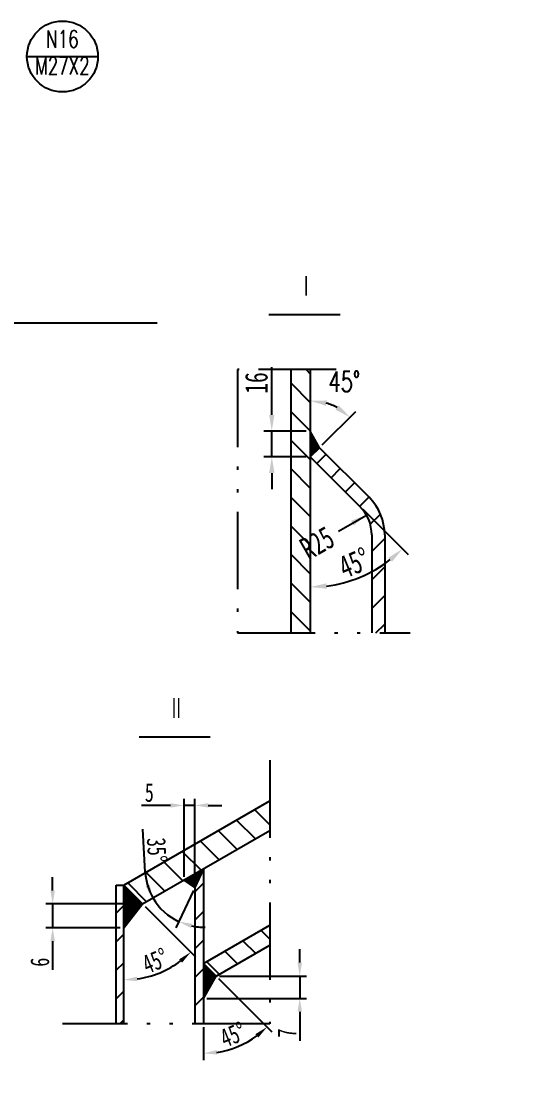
# Model space of a CAD drawing. Extents: x -96442 to 39066, y -106800 to -61725.
# Drawn here: x -92555 to -91617, y -67105 to -65151 of the extents above; entities that cross this region are included whole.
import ezdxf
from ezdxf.enums import TextEntityAlignment as Align

# ---------------------------------------------------------------- set-up
doc = ezdxf.new("R2010")
doc.units = 0
doc.header["$MEASUREMENT"] = 0
doc.linetypes.add('ACAD_ISO12W100', pattern=[22, 12, -3, 0.5, -3, 0.5, -3])
doc.layers.get('0').update_dxf_attribs({"linetype": 'CONTINUOUS'})
doc.layers.get('DEFPOINTS').update_dxf_attribs({"linetype": 'CONTINUOUS'})
for name, color, linetype in [('2', 3, 'CONTINUOUS'), ('4', 2, 'CONTINUOUS'), ('5', 6, 'CONTINUOUS'), ('7', 6, 'ACAD_ISO12W100'), ('8', 7, 'CONTINUOUS')]:
    doc.layers.add(name, color=color, linetype=linetype)
doc.styles.add('2', font='romans.shx', dxfattribs={"width": 0.7, "height": 3.5, "bigfont": 'hztxt.shx'})
doc.styles.get("Standard").update_dxf_attribs({"font": 'NSimSun.ttf', "width": 0.7, "height": 30})
doc.styles.add('XXX', font='romans.shx', dxfattribs={"width": 0.7, "height": 3.5, "bigfont": 'hztxt.shx'})
doc.dimstyles.get("Standard").update_dxf_attribs({"dimtxt": 0.18, "dimasz": 0.18, "dimexe": 0.18, "dimexo": 0.0625, "dimgap": 0.09, "dimtad": 0, "dimtih": 1, "dimtoh": 1, "dimdec": 4, "dimzin": 0, "dimdsep": 46, "dimtxsty": 'Standard', "dimcen": 0.09, "dimadec": 0, "dimazin": 0, "dimtfac": 1, "dimtdec": 4, "dimtofl": 0, "dimtmove": 0, "dimatfit": 3, "dimfxl": 1, "dimtolj": 1, "dimtzin": 0, "dimarcsym": 0})

# ---------------------------------------------------------------- blocks, each defined once
blk = doc.blocks.new('*D80')
at = {"color": 0, "linetype": 'ByBlock'}
for p, q in [((-92571.4, -66459.3), (-92472.3, -66558.5)), ((-92599.2, -66549.7), (-92599.2, -66611))]:
    blk.add_line(p, q, dxfattribs=at)
blk.add_arc((-92599.2, -66431.5), 167.1, 278.5818, 306.4182, dxfattribs=at)
for points in [[(-92502.8, -66562.8), (-92497.3, -66569.1), (-92481.1, -66549.6)], [(-92574, -66600.8), (-92574.6, -66592.5), (-92599.2, -66598.5)]]:
    blk.add_solid(points, dxfattribs=at)
at = {"layer": 'DEFPOINTS', "color": 0, "linetype": 'ByBlock'}
for p in [(-92599.2, -66256), (-92599.2, -66431.5), (-92575.8, -66454.9), (-92599.2, -66543.4), (-92556, -66592.9)]:
    blk.add_point(p, dxfattribs=at)
at = {"color": 0, "linetype": 'ByBlock', "insert": (-92544.4, -66563.9), "char_height": 35, "attachment_point": 5, "rotation": 22.5}
blk.add_mtext('\\A1;45°', dxfattribs=at)
blk = doc.blocks.new('*D79')
at = {"color": 0, "linetype": 'ByBlock'}
for p, q in [((-92420.5, -66429.9), (-92420.5, -66404.9)), ((-92569.6, -66454.9), (-92408, -66454.9)), ((-92420.5, -66454.9), (-92420.5, -66496.4)), ((-92593, -66496.4), (-92408, -66496.4)), ((-92420.5, -66521.4), (-92420.5, -66575.3))]:
    blk.add_line(p, q, dxfattribs=at)
for points in [[(-92424.7, -66429.9), (-92416.3, -66429.9), (-92420.5, -66454.9)], [(-92424.7, -66521.4), (-92416.3, -66521.4), (-92420.5, -66496.4)]]:
    blk.add_solid(points, dxfattribs=at)
at = {"layer": 'DEFPOINTS', "color": 0, "linetype": 'ByBlock'}
for p in [(-92575.8, -66454.9), (-92599.2, -66496.4), (-92420.5, -66496.4)]:
    blk.add_point(p, dxfattribs=at)
at = {"color": 0, "linetype": 'ByBlock', "insert": (-92444.2, -66560.8), "char_height": 35, "attachment_point": 5, "rotation": 90}
blk.add_mtext('\\A1;7', dxfattribs=at)
blk = doc.blocks.new('*D114')
at = {"color": 0, "linetype": 'ByBlock'}
blk.add_line((-91921.2, -66058.3), (-91837, -66142.5), dxfattribs=at)
blk.add_arc((-92018.6, -65961), 241.7, 277.1154, 307.8846, dxfattribs=at)
for points in [[(-91873.4, -66148), (-91866.8, -66155.5), (-91847.6, -66131.9)], [(-91988.3, -66205.8), (-91988.9, -66195.8), (-92018.6, -66202.7)]]:
    blk.add_solid(points, dxfattribs=at)
at = {"layer": 'DEFPOINTS', "color": 0, "linetype": 'ByBlock'}
for p in [(-92018.6, -65798.8), (-92018.6, -65961), (-91926.5, -66053), (-91956, -66194.4), (-92018.6, -66288)]:
    blk.add_point(p, dxfattribs=at)
at = {"color": 0, "linetype": 'ByBlock', "insert": (-91937, -66157.9), "char_height": 42, "attachment_point": 5, "rotation": 22.5}
blk.add_mtext('\\A1;45°', dxfattribs=at)
blk = doc.blocks.new('*D77')
at = {"color": 0, "linetype": 'ByBlock'}
blk.add_line((-92947.4, -67172.9), (-92895.3, -67143.2), dxfattribs=at)
blk.add_solid([(-92923.8, -67153.7), (-92918.9, -67162.4), (-92895.3, -67143.2)], dxfattribs=at)
at = {"layer": 'DEFPOINTS', "color": 0, "linetype": 'ByBlock'}
for p in [(-92895.3, -67143.2), (-92960.5, -67180.3)]:
    blk.add_point(p, dxfattribs=at)
at = {"color": 0, "linetype": 'ByBlock', "insert": (-92986.8, -67195.3), "char_height": 42, "attachment_point": 5, "rotation": 29.6706}
blk.add_mtext('\\A1;R25', dxfattribs=at)
blk = doc.blocks.new('*D75')
at = {"color": 0, "linetype": 'ByBlock'}
blk.add_line((-92977.2, -67012.9), (-92915.2, -66950.9), dxfattribs=at)
blk.add_arc((-92999.5, -67035.2), 104.2, 61.553, 73.447, dxfattribs=at)
for points in [[(-92970.5, -66940.3), (-92969.1, -66930.4), (-92999.5, -66931)], [(-92946.8, -66939.6), (-92952.8, -66947.6), (-92925.8, -66961.5)]]:
    blk.add_solid(points, dxfattribs=at)
at = {"layer": 'DEFPOINTS', "color": 0, "linetype": 'ByBlock'}
for p in [(-92999.5, -66873.1), (-92972.5, -66934.6), (-92982.5, -67018.2), (-92999.5, -67035.2), (-92999.5, -67362.3)]:
    blk.add_point(p, dxfattribs=at)
blk = doc.blocks.new('*D116')
at = {"color": 0, "linetype": 'ByBlock'}
for p, q in [((-93048.4, -65313.9), (-93011.9, -65313.9)), ((-93045.3, -65371), (-93054.1, -65383.1))]:
    blk.add_line(p, q, dxfattribs=at)
for start, end in [(47.7084, 65.4168), (0, 30), (324.1416, 0), (324.5832, 342.2916)]:
    blk.add_arc((-93124.3, -65313.9), 97.5, start, end, dxfattribs=at)
for points in [[(-93054.9, -65238.7), (-93062.6, -65244.9), (-93039.9, -65265.2)], [(-93036.4, -65342.8), (-93026.6, -65344.3), (-93026.9, -65313.9)]]:
    blk.add_solid(points, dxfattribs=at)
at = {"layer": 'DEFPOINTS', "color": 0, "linetype": 'ByBlock'}
for p in [(-92925.1, -65198.9), (-93032.8, -65280.6), (-93124.3, -65313.9), (-93055.9, -65313.9), (-93254.9, -65389.3)]:
    blk.add_point(p, dxfattribs=at)
blk = doc.blocks.new('*D83')
at = {"color": 0, "linetype": 'ByBlock'}
blk.add_line((-92707.7, -66325.5), (-92613.9, -66419.4), dxfattribs=at)
blk.add_arc((-92747.2, -66286), 176.1, 278.1401, 306.8599, dxfattribs=at)
for points in [[(-92644.3, -66423.8), (-92638.9, -66430), (-92622.7, -66410.5)], [(-92722, -66464.5), (-92722.6, -66456.2), (-92747.2, -66462.1)]]:
    blk.add_solid(points, dxfattribs=at)
at = {"layer": 'DEFPOINTS', "color": 0, "linetype": 'ByBlock'}
for p in [(-92747.2, -66286), (-92747.2, -66286), (-92712.1, -66321.1), (-92701.7, -66456.1), (-92747.2, -66543.4)]:
    blk.add_point(p, dxfattribs=at)
at = {"color": 0, "linetype": 'ByBlock', "insert": (-92688.9, -66426.8), "char_height": 35, "attachment_point": 5, "rotation": 22.5}
blk.add_mtext('\\A1;45°', dxfattribs=at)
blk = doc.blocks.new('*D82')
at = {"color": 0, "linetype": 'ByBlock'}
for p, q in [((-92707.2, -66262.1), (-92711.8, -66182.1)), ((-92617.9, -66295.9), (-92650.2, -66365.3))]:
    blk.add_line(p, q, dxfattribs=at)
for start, end in [(183.2685, 210), (183.4509, 196.7255), (210, 245), (258.2745, 271.5491)]:
    blk.add_arc((-92599.2, -66256), 108.1, start, end, dxfattribs=at)
for points in [[(-92699, -66285.4), (-92706.6, -66288.7), (-92692.9, -66310)], [(-92622.5, -66365.8), (-92619.9, -66357.9), (-92644.9, -66354)]]:
    blk.add_solid(points, dxfattribs=at)
at = {"layer": 'DEFPOINTS', "color": 0, "linetype": 'ByBlock'}
for p in [(-92476.1, -66184.9), (-92599.2, -66256), (-92615.2, -66290.3), (-92712.1, -66321.1), (-92663.8, -66342.7)]:
    blk.add_point(p, dxfattribs=at)
at = {"color": 0, "linetype": 'ByBlock', "insert": (-92685.8, -66220.8), "char_height": 35, "attachment_point": 5, "rotation": 273.2685}
blk.add_mtext('\\A1;35°', dxfattribs=at)
blk = doc.blocks.new('*D81')
at = {"color": 0, "linetype": 'ByBlock'}
for p, q in [((-92635.2, -66270.5), (-92635.2, -66125.5)), ((-92615.2, -66284), (-92615.2, -66125.5)), ((-92660.2, -66138), (-92714.1, -66138)), ((-92615.2, -66138), (-92635.2, -66138)), ((-92590.2, -66138), (-92565.2, -66138))]:
    blk.add_line(p, q, dxfattribs=at)
for points in [[(-92660.2, -66133.8), (-92660.2, -66142.1), (-92635.2, -66138)], [(-92590.2, -66133.8), (-92590.2, -66142.1), (-92615.2, -66138)]]:
    blk.add_solid(points, dxfattribs=at)
at = {"layer": 'DEFPOINTS', "color": 0, "linetype": 'ByBlock'}
for p in [(-92635.2, -66138), (-92635.2, -66276.8), (-92615.2, -66290.3)]:
    blk.add_point(p, dxfattribs=at)
at = {"color": 0, "linetype": 'ByBlock', "insert": (-92699.7, -66114.2), "char_height": 35, "attachment_point": 5}
blk.add_mtext('\\A1;5', dxfattribs=at)
blk = doc.blocks.new('*D78')
at = {"color": 0, "linetype": 'ByBlock'}
for p, q in [((-92879.1, -66296.1), (-92879.1, -66271.1)), ((-92718.3, -66321.1), (-92891.6, -66321.1)), ((-92879.1, -66321.1), (-92879.1, -66365.4)), ((-92753.5, -66365.4), (-92891.6, -66365.4)), ((-92879.1, -66390.4), (-92879.1, -66443.1))]:
    blk.add_line(p, q, dxfattribs=at)
for points in [[(-92883.2, -66296.1), (-92874.9, -66296.1), (-92879.1, -66321.1)], [(-92883.2, -66390.4), (-92874.9, -66390.4), (-92879.1, -66365.4)]]:
    blk.add_solid(points, dxfattribs=at)
at = {"layer": 'DEFPOINTS', "color": 0, "linetype": 'ByBlock'}
for p in [(-92712.1, -66321.1), (-92879.1, -66365.4), (-92747.2, -66365.4)]:
    blk.add_point(p, dxfattribs=at)
at = {"color": 0, "linetype": 'ByBlock', "insert": (-92902.8, -66429.2), "char_height": 35, "attachment_point": 5, "rotation": 90}
blk.add_mtext('\\A1;6', dxfattribs=at)
blk = doc.blocks.new('*D76')
at = {"color": 0, "linetype": 'ByBlock'}
for p, q in [((-93071, -66957.2), (-93071, -66868.8)), ((-93007, -66987.2), (-93086, -66987.2)), ((-93071, -67035.2), (-93071, -66987.2)), ((-93007, -67035.2), (-93086, -67035.2)), ((-93071, -67065.2), (-93071, -67095.2))]:
    blk.add_line(p, q, dxfattribs=at)
for points in [[(-93076, -66957.2), (-93066, -66957.2), (-93071, -66987.2)], [(-93076, -67065.2), (-93066, -67065.2), (-93071, -67035.2)]]:
    blk.add_solid(points, dxfattribs=at)
at = {"layer": 'DEFPOINTS', "color": 0, "linetype": 'ByBlock'}
for p in [(-93071, -66987.2), (-92999.5, -66987.2), (-92999.5, -67035.2)]:
    blk.add_point(p, dxfattribs=at)
at = {"color": 0, "linetype": 'ByBlock', "insert": (-93099.5, -66898), "char_height": 42, "attachment_point": 5, "rotation": 90}
blk.add_mtext('\\A1;16', dxfattribs=at)

msp = doc.modelspace()

# ---------------------------------------------------------------- hatches: boundary and pattern name
at = {"layer": '5'}
h = msp.add_hatch(dxfattribs=at)
h.set_pattern_fill('ANSI37', color=256, scale=20, style=0)
h.set_pattern_definition([(45, (1355.7563, 3895.497), (-1.767766953, 1.767766953), []), (135, (1355.7563, 3895.497), (-1.767766953, -1.767766953), [])])
h.paths.add_polyline_path([(-92018.5715, -65960.9501), (-92001.6009, -65943.9795), (-92018.5715, -65912.9501)])
h = msp.add_hatch(dxfattribs=at)
h.set_pattern_fill('ANSI37', color=256, scale=20, style=0)
h.set_pattern_definition([(45, (382.3008, -470.2564), (-1.767766953, 1.767766953), []), (135, (382.3008, -470.2564), (-1.767766953, -1.767766953), [])])
h.paths.add_polyline_path([(-92329.7949, -66791.3831), (-92364.9334, -66756.2447), (-92364.9334, -66835.6703)])
h.paths.add_polyline_path([(-92232.9334, -66760.5345), (-92216.9334, -66726.2224), (-92252.9334, -66747.007)])
h.paths.add_polyline_path([(-92216.9334, -66966.6873), (-92193.5077, -66925.1625), (-92216.9334, -66901.7369)])
at = {"layer": '8'}
h = msp.add_hatch(dxfattribs=at)
h.set_pattern_fill('ANSI31', color=256, scale=300, angle=90, style=0)
h.set_pattern_definition([(135, (1355.756, 3895.497), (-26.516504, -26.516504), [])])
h.paths.add_polyline_path([(-92054.5715, -66288.036), (-92018.5715, -66288.036), (-92018.5715, -65798.7934), (-92054.5715, -65798.7934)])
h.paths.add_polyline_path([(-92063.4588, -66117.5542), (-91979.5245, -66069.736), (-91948.3387, -66124.4758), (-92032.273, -66172.294)], flags=9)
h = msp.add_hatch(dxfattribs=at)
h.set_pattern_fill('ANSI31', color=256, scale=300, style=0)
h.set_pattern_definition([(45, (1355.756, 3895.497), (-26.516504, 26.516504), [])])
h.paths.add_polyline_path([(-92001.6009, -65943.9795), (-92018.5715, -65960.9501), (-91926.5385, -66052.9831, -0.198912367), (-91904.5715, -66106.0161), (-91904.5715, -66288.036), (-91880.5715, -66288.036), (-91880.5715, -66106.0161, 0.198912367), (-91909.5679, -66036.0125)])
h = msp.add_hatch(dxfattribs=at)
h.set_pattern_fill('ANSI31', color=256, scale=300, angle=90, style=0)
h.set_pattern_definition([(135, (-9.485, 317.274), (-26.516504, -26.516504), [])])
h.paths.add_polyline_path([(-92364.9334, -66756.2447), (-92329.7949, -66791.3831), (-92093.7765, -66655.1178), (-92093.7765, -66599.6922)])
h.paths.add_polyline_path([(-92216.9334, -66901.7369), (-92193.5077, -66925.1625), (-92093.7765, -66867.5827), (-92093.7765, -66830.6323)])
h = msp.add_hatch(dxfattribs=at)
h.set_pattern_fill('ANSI31', color=256, scale=300, style=0)
h.set_pattern_definition([(45, (-9.485, 317.274), (-26.516504, 26.516504), [])])
h.paths.add_polyline_path([(-92364.9334, -66756.2447), (-92378.9334, -66756.2447), (-92378.9334, -67013.6768), (-92364.9334, -67013.6768)])
h.paths.add_polyline_path([(-92232.9334, -67013.6768), (-92216.9334, -67013.6768), (-92216.9334, -66726.2224), (-92232.9334, -66760.5345)])

# ---------------------------------------------------------------- linework, layer by layer
at = {"layer": '2', "ltscale": 10}
for p, q in [((-92054.5715, -65798.7934), (-92054.5715, -66288.036)), ((-92018.5715, -65798.7934), (-92018.5715, -66288.036)), ((-92001.6009, -65943.9795), (-92018.5715, -65960.9501)), ((-92001.6009, -65943.9795), (-91909.5679, -66036.0125)), ((-92018.5715, -65960.9501), (-91926.5385, -66052.9831)), ((-91904.5715, -66106.0161), (-91904.5715, -66288.036)), ((-91880.5715, -66106.0161), (-91880.5715, -66288.036)), ((-92216.9334, -66726.2224), (-92216.9334, -67013.6768)), ((-92232.9334, -66760.5345), (-92232.9334, -67013.6768))]:
    msp.add_line(p, q, dxfattribs=at)
at = {"layer": '2'}
for p, q in [((-92364.9334, -66756.2447), (-92093.7765, -66599.6922)), ((-92329.7949, -66791.3831), (-92093.7765, -66655.1178)), ((-92378.9334, -66756.2447), (-92364.9334, -66756.2447)), ((-92378.9334, -67013.6768), (-92378.9334, -66756.2447)), ((-92364.9334, -67013.6768), (-92364.9334, -66756.2447)), ((-92216.9334, -66901.7369), (-92093.7765, -66830.6323)), ((-92193.5077, -66925.1625), (-92093.7765, -66867.5827))]:
    msp.add_line(p, q, dxfattribs=at)
at = {"layer": '2', "ltscale": 10}
for radius in [99, 75]:
    msp.add_arc((-91979.5715, -66106.0161), radius, 0, 45, dxfattribs=at)
at = {"layer": '4'}
for p, q in [((-92974.9044, -65711.9873), (-92302.7798, -65711.9873)), ((-92001.6009, -65943.9795), (-92018.5715, -65912.9501))]:
    msp.add_line(p, q, dxfattribs=at)
at = {"layer": '7', "ltscale": 12}
for p, q in [((-91970.5042, -65798.7934), (-92153.8106, -65798.7934)), ((-92153.8106, -65798.7934), (-92153.8106, -66288.036)), ((-92153.8106, -66288.036), (-91833.0243, -66288.036)), ((-92093.7765, -66524.4343), (-92093.7765, -67013.6768)), ((-92093.7765, -67013.6768), (-92478.617, -67013.6768))]:
    msp.add_line(p, q, dxfattribs=at)
at = {"layer": '8'}
for p, q in [((-92544.4593, -65217.2866), (-92412.7082, -65217.2866)), ((-91963.4179, -65697.1125), (-92095.5926, -65697.1125)), ((-92204.2034, -66481.358), (-92336.3781, -66481.358)), ((-92216.9334, -66726.2224), (-92232.9334, -66760.5345)), ((-92364.9334, -66756.2447), (-92329.7949, -66791.3831)), ((-92232.9334, -66760.5345), (-92252.9334, -66747.007)), ((-92364.9334, -66835.6703), (-92329.7949, -66791.3831)), ((-92216.9334, -66901.7369), (-92193.5077, -66925.1625)), ((-92216.9334, -66966.6873), (-92193.5077, -66925.1625))]:
    msp.add_line(p, q, dxfattribs=at)
msp.add_circle((-92478.5838, -65217.2866), 65.8756, dxfattribs=at)

# ---------------------------------------------------------------- texts
at = {"layer": '4', "style": 'XXX', "width": 0.7}
msp.add_text('45%%D', height=37.8, dxfattribs=at).set_placement((-91955.4175, -65851.2291), align=Align.BOTTOM_CENTER)
at = {"layer": '8', "width": 0.7}
for s, height, style, p in [('N16', 32.4, 'XXX', (-92478.5838, -65210.8532)), ('M27X2', 32.4, 'XXX', (-92478.5838, -65260.5356)), ('Ⅰ', 42, '2', (-92026.4463, -65678.3555)), ('Ⅱ', 42, '2', (-92267.2318, -66462.601))]:
    msp.add_text(s, height=height, dxfattribs=dict(at, style=style)).set_placement(p, align=Align.BOTTOM_CENTER)

# ---------------------------------------------------------------- dimensions: what is measured, and where the dimension line sits
at = {"layer": '4'}
dim = msp.add_angular_dim_2l(base=(-93032.754, -65280.5625), line1=((-92925.082, -65198.8577), (-93254.8895, -65389.2721)), line2=((-93124.3296, -65313.8933), (-93055.941, -65313.8933)), text=' ', dimstyle='Standard', override={"dimscale": 12, "dimtxt": 3.5, "dimasz": 2.5, "dimexe": 1.25, "dimexo": 0.625, "dimgap": 0.625, "dimtad": 1, "dimtih": 0, "dimtoh": 0, "dimdec": 3, "dimzin": 8, "dimcen": 0, "dimadec": 3, "dimazin": 2, "dimtfac": 0.7, "dimtdec": 1, "dimtofl": 1, "dimatfit": 0}, dxfattribs=at)
dim.commit()
dim.dimension.update_dxf_attribs({"geometry": '*D116', "text_midpoint": (39066.3438, -106799.9755)})
for base, p1, p2, text, override, picture, middle, set_off in [((-92090.1426, -65912.9501), (-92018.5715, -65960.9501), (-92018.5715, -65912.9501), '16', {"dimscale": 12, "dimtxt": 3.5, "dimasz": 2.5, "dimexe": 1.25, "dimexo": 0.625, "dimgap": 0.625, "dimtad": 1, "dimtih": 0, "dimtoh": 0, "dimdec": 3, "dimzin": 8, "dimcen": 0, "dimtfac": 0.7, "dimtdec": 1, "dimtofl": 1, "dimatfit": 0}, '*D76', (-92118.6426, -65823.7501), (980.901, 1074.2698)), ((-92496.7754, -66835.6703), (-92329.7949, -66791.3831), (-92364.9334, -66835.6703), '6', {"dimscale": 10, "dimtxt": 3.5, "dimasz": 2.5, "dimexe": 1.25, "dimexo": 0.625, "dimgap": 0.625, "dimtad": 1, "dimtih": 0, "dimtoh": 0, "dimdec": 3, "dimzin": 8, "dimcen": 0, "dimtfac": 0.7, "dimtdec": 1, "dimtofl": 1, "dimatfit": 0}, '*D78', (-92520.5254, -66899.5036), (382.3008, -470.2564)), ((-92038.1901, -66966.6873), (-92193.5077, -66925.1625), (-92216.9334, -66966.6873), '7', {"dimscale": 10, "dimtxt": 3.5, "dimasz": 2.5, "dimexe": 1.25, "dimexo": 0.625, "dimgap": 0.625, "dimtad": 1, "dimtih": 0, "dimtoh": 0, "dimdec": 3, "dimzin": 8, "dimcen": 0, "dimtfac": 0.7, "dimtdec": 1, "dimtofl": 1, "dimatfit": 0}, '*D79', (-92061.9401, -67031.104), (382.3008, -470.2564))]:
    dim = msp.add_linear_dim(base=base, p1=p1, p2=p2, angle=90, text=text, dimstyle='Standard', override=override, dxfattribs=at)
    dim.commit()
    dim.dimension.update_dxf_attribs({"geometry": picture, "text_midpoint": middle, "insert": set_off})
dim = msp.add_angular_dim_2l(base=(-91956.0079, -66194.4406), line1=((-92018.5715, -65960.9501), (-91926.5385, -66052.9831)), line2=((-92018.5715, -65798.7934), (-92018.5715, -66288.036)), dimstyle='Standard', override={"dimscale": 12, "dimtxt": 3.5, "dimasz": 2.5, "dimexe": 1.25, "dimexo": 0.625, "dimgap": 0.625, "dimtad": 1, "dimtih": 0, "dimtoh": 0, "dimdec": 3, "dimzin": 8, "dimcen": 0, "dimadec": 3, "dimazin": 2, "dimtfac": 0.7, "dimtdec": 1, "dimtofl": 1, "dimatfit": 0}, dxfattribs=at)
dim.commit()
dim.dimension.update_dxf_attribs({"geometry": '*D114', "text_midpoint": (-91936.973, -66157.9463)})
dim = msp.add_angular_dim_2l(base=(-91991.6018, -65860.2979), line1=((-92001.6009, -65943.9795), (-92018.5715, -65960.9501)), line2=((-92018.5715, -65798.7934), (-92018.5715, -66288.036)), text=' ', dimstyle='Standard', override={"dimscale": 12, "dimtxt": 3.5, "dimasz": 2.5, "dimexe": 1.25, "dimexo": 0.625, "dimgap": 0.625, "dimtad": 1, "dimtih": 0, "dimtoh": 0, "dimdec": 3, "dimzin": 8, "dimcen": 0, "dimadec": 3, "dimazin": 2, "dimtfac": 0.7, "dimtdec": 1, "dimtofl": 1, "dimatfit": 0}, dxfattribs=at)
dim.commit()
dim.dimension.update_dxf_attribs({"geometry": '*D75', "text_midpoint": (-59286.1401, -96343.3523), "insert": (980.901, 1074.2698)})
dim = msp.add_radius_dim(center=(-91979.5715, -66106.0161), mpoint=(-91914.4051, -66068.8902), text='R25', dimstyle='Standard', override={"dimscale": 12, "dimtxt": 3.5, "dimasz": 2.5, "dimexe": 1.25, "dimexo": 0.625, "dimgap": 0.625, "dimtad": 1, "dimtih": 0, "dimtoh": 0, "dimdec": 3, "dimzin": 8, "dimcen": 0, "dimtfac": 0.7, "dimtdec": 1, "dimtofl": 1, "dimtmove": 1}, dxfattribs=at)
dim.commit()
dim.dimension.update_dxf_attribs({"geometry": '*D77', "text_midpoint": (-92005.8987, -66121.015), "dimtype": 132, "insert": (980.901, 1074.2698)})
dim = msp.add_linear_dim(base=(-92252.9334, -66608.2163), p1=(-92232.9334, -66760.5345), p2=(-92252.9334, -66747.007), text='5', dimstyle='Standard', override={"dimscale": 10, "dimtxt": 3.5, "dimasz": 2.5, "dimexe": 1.25, "dimexo": 0.625, "dimgap": 0.625, "dimtad": 1, "dimtih": 0, "dimtoh": 0, "dimdec": 3, "dimzin": 8, "dimcen": 0, "dimtfac": 0.7, "dimtdec": 1, "dimtofl": 1, "dimatfit": 0}, dxfattribs=at)
dim.commit()
dim.dimension.update_dxf_attribs({"geometry": '*D81', "text_midpoint": (-92317.35, -66584.4663), "insert": (382.3008, -470.2564)})
for base, line1, line2, picture, middle in [((-92281.5144, -66812.9698), ((-92216.9334, -66726.2224), (-92232.9334, -66760.5345)), ((-92329.7949, -66791.3831), (-92093.7765, -66655.1178)), '*D82', (-92303.4786, -66691.0162)), ((-92173.693, -67063.112), ((-92216.9334, -66726.2224), (-92216.9334, -67013.6768)), ((-92216.9334, -66901.7369), (-92193.5077, -66925.1625)), '*D80', (-92162.088, -67034.1453)), ((-92319.3512, -66926.3595), ((-92364.9334, -67013.6768), (-92364.9334, -66756.2447)), ((-92364.9334, -66756.2447), (-92329.7949, -66791.3831)), '*D83', (-92306.6255, -66897.0123))]:
    dim = msp.add_angular_dim_2l(base=base, line1=line1, line2=line2, dimstyle='Standard', override={"dimscale": 10, "dimtxt": 3.5, "dimasz": 2.5, "dimexe": 1.25, "dimexo": 0.625, "dimgap": 0.625, "dimtad": 1, "dimtih": 0, "dimtoh": 0, "dimdec": 3, "dimzin": 8, "dimcen": 0, "dimadec": 3, "dimazin": 2, "dimtfac": 0.7, "dimtdec": 1, "dimtofl": 1, "dimatfit": 0}, dxfattribs=at)
    dim.commit()
    dim.dimension.update_dxf_attribs({"geometry": picture, "text_midpoint": middle, "insert": (382.3008, -470.2564)})

doc.saveas('drawing.dxf')
